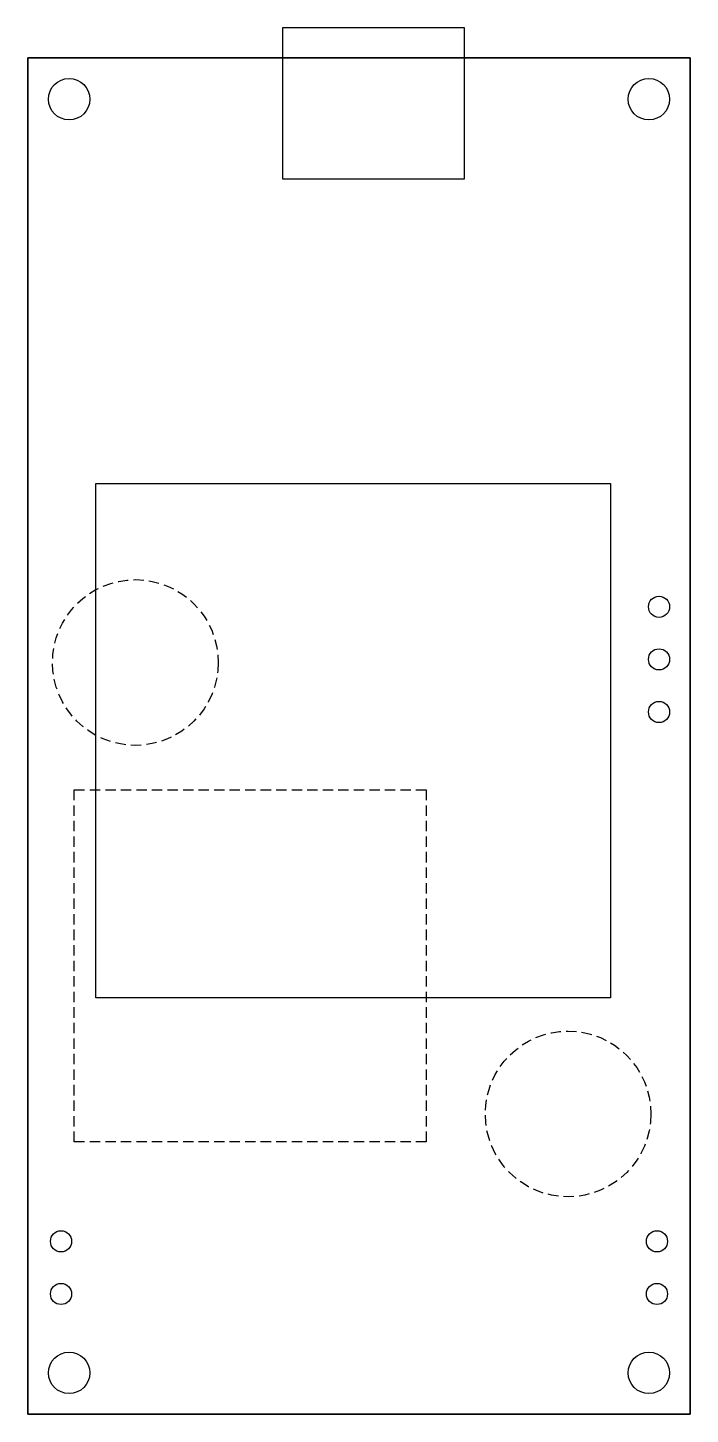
# Model space of a CAD drawing. Header units: millimetres. Extents: x -16 to 16, y -32.8 to 34.2.
import ezdxf

# ---------------------------------------------------------------- set-up
doc = ezdxf.new("R2010")
doc.units = ezdxf.units.MM
doc.linetypes.add('DASHED', pattern=[0.75, 0.5, -0.25])
doc.layers.get('0').update_dxf_attribs({"linetype": 'CONTINUOUS'})

msp = doc.modelspace()

# ---------------------------------------------------------------- linework, layer by layer
at = {"linetype": 'DASHED'}
for p, q in [((-13.75, -19.6), (-13.75, -2.6)), ((-13.75, -2.6), (3.25, -2.6)), ((3.25, -2.6), (3.25, -19.6)), ((3.25, -19.6), (-13.75, -19.6))]:
    msp.add_line(p, q, dxfattribs=at)
for points in [[(-2.175, 34.2), (-3.7, 34.2), (-3.7, 26.9), (-2.175, 26.9), (3.575, 26.9), (5.1, 26.9), (5.1, 34.2), (3.575, 34.2)], [(-16, -32.75), (16, -32.75), (16, 32.75), (-16, 32.75)], [(-16, -32.75), (-16, 32.75), (16, 32.75), (16, -32.75)], [(12.14, 12.2), (12.14, -12.65), (-12.71, -12.65), (-12.71, 12.2)]]:
    msp.add_lwpolyline(points, close=True)
for centre, radius in [((-14, 30.75), 1), ((-14, 30.75), 1), ((14, 30.75), 1), ((14, 30.75), 1), ((14.49, 6.24), 0.51), ((14.49, 6.24), 0.51), ((14.49, 3.7), 0.51), ((14.49, 3.7), 0.51), ((14.49, 1.16), 0.51), ((14.49, 1.16), 0.51), ((-14.39, -24.4), 0.51), ((-14.39, -24.4), 0.51), ((14.39, -24.4), 0.51), ((14.39, -24.4), 0.51), ((-14.39, -26.94), 0.51), ((-14.39, -26.94), 0.51), ((14.39, -26.94), 0.51), ((14.39, -26.94), 0.51), ((-14, -30.75), 1), ((-14, -30.75), 1), ((14, -30.75), 1), ((14, -30.75), 1)]:
    msp.add_circle(centre, radius)
for centre in [(-10.8, 3.55), (10.1, -18.25)]:
    msp.add_circle(centre, 4, dxfattribs=at)

doc.saveas('drawing.dxf')
